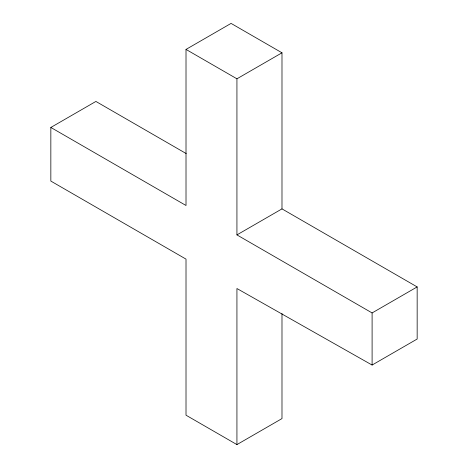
<?xml version="1.0" encoding="UTF-8"?>
<svg xmlns="http://www.w3.org/2000/svg" width="468" height="468" viewBox="0 0 468 468"><rect width="100%" height="100%" fill="white"/><g stroke="black" fill="none" stroke-linecap="round" stroke-linejoin="round"><path stroke-width="0.7" d="M281.988 313.56L281.988 418.585L236.931 444.6L186.012 415.198L186.012 259.12L50.842 181.081L50.842 127.454L95.899 101.439L186.223 153.586M50.842 127.454L186.012 205.493L186.012 49.415L231.069 23.4L281.988 52.802L281.988 208.88L417.158 286.919L417.158 339.031L372.101 365.046L236.931 288.522L236.931 444.6M186.012 49.415L236.931 78.811L281.988 52.802M236.931 78.811L236.931 234.895L281.988 208.88M236.931 234.895L372.101 312.934L417.158 286.919M372.101 312.934L372.101 365.046"/></g></svg>
